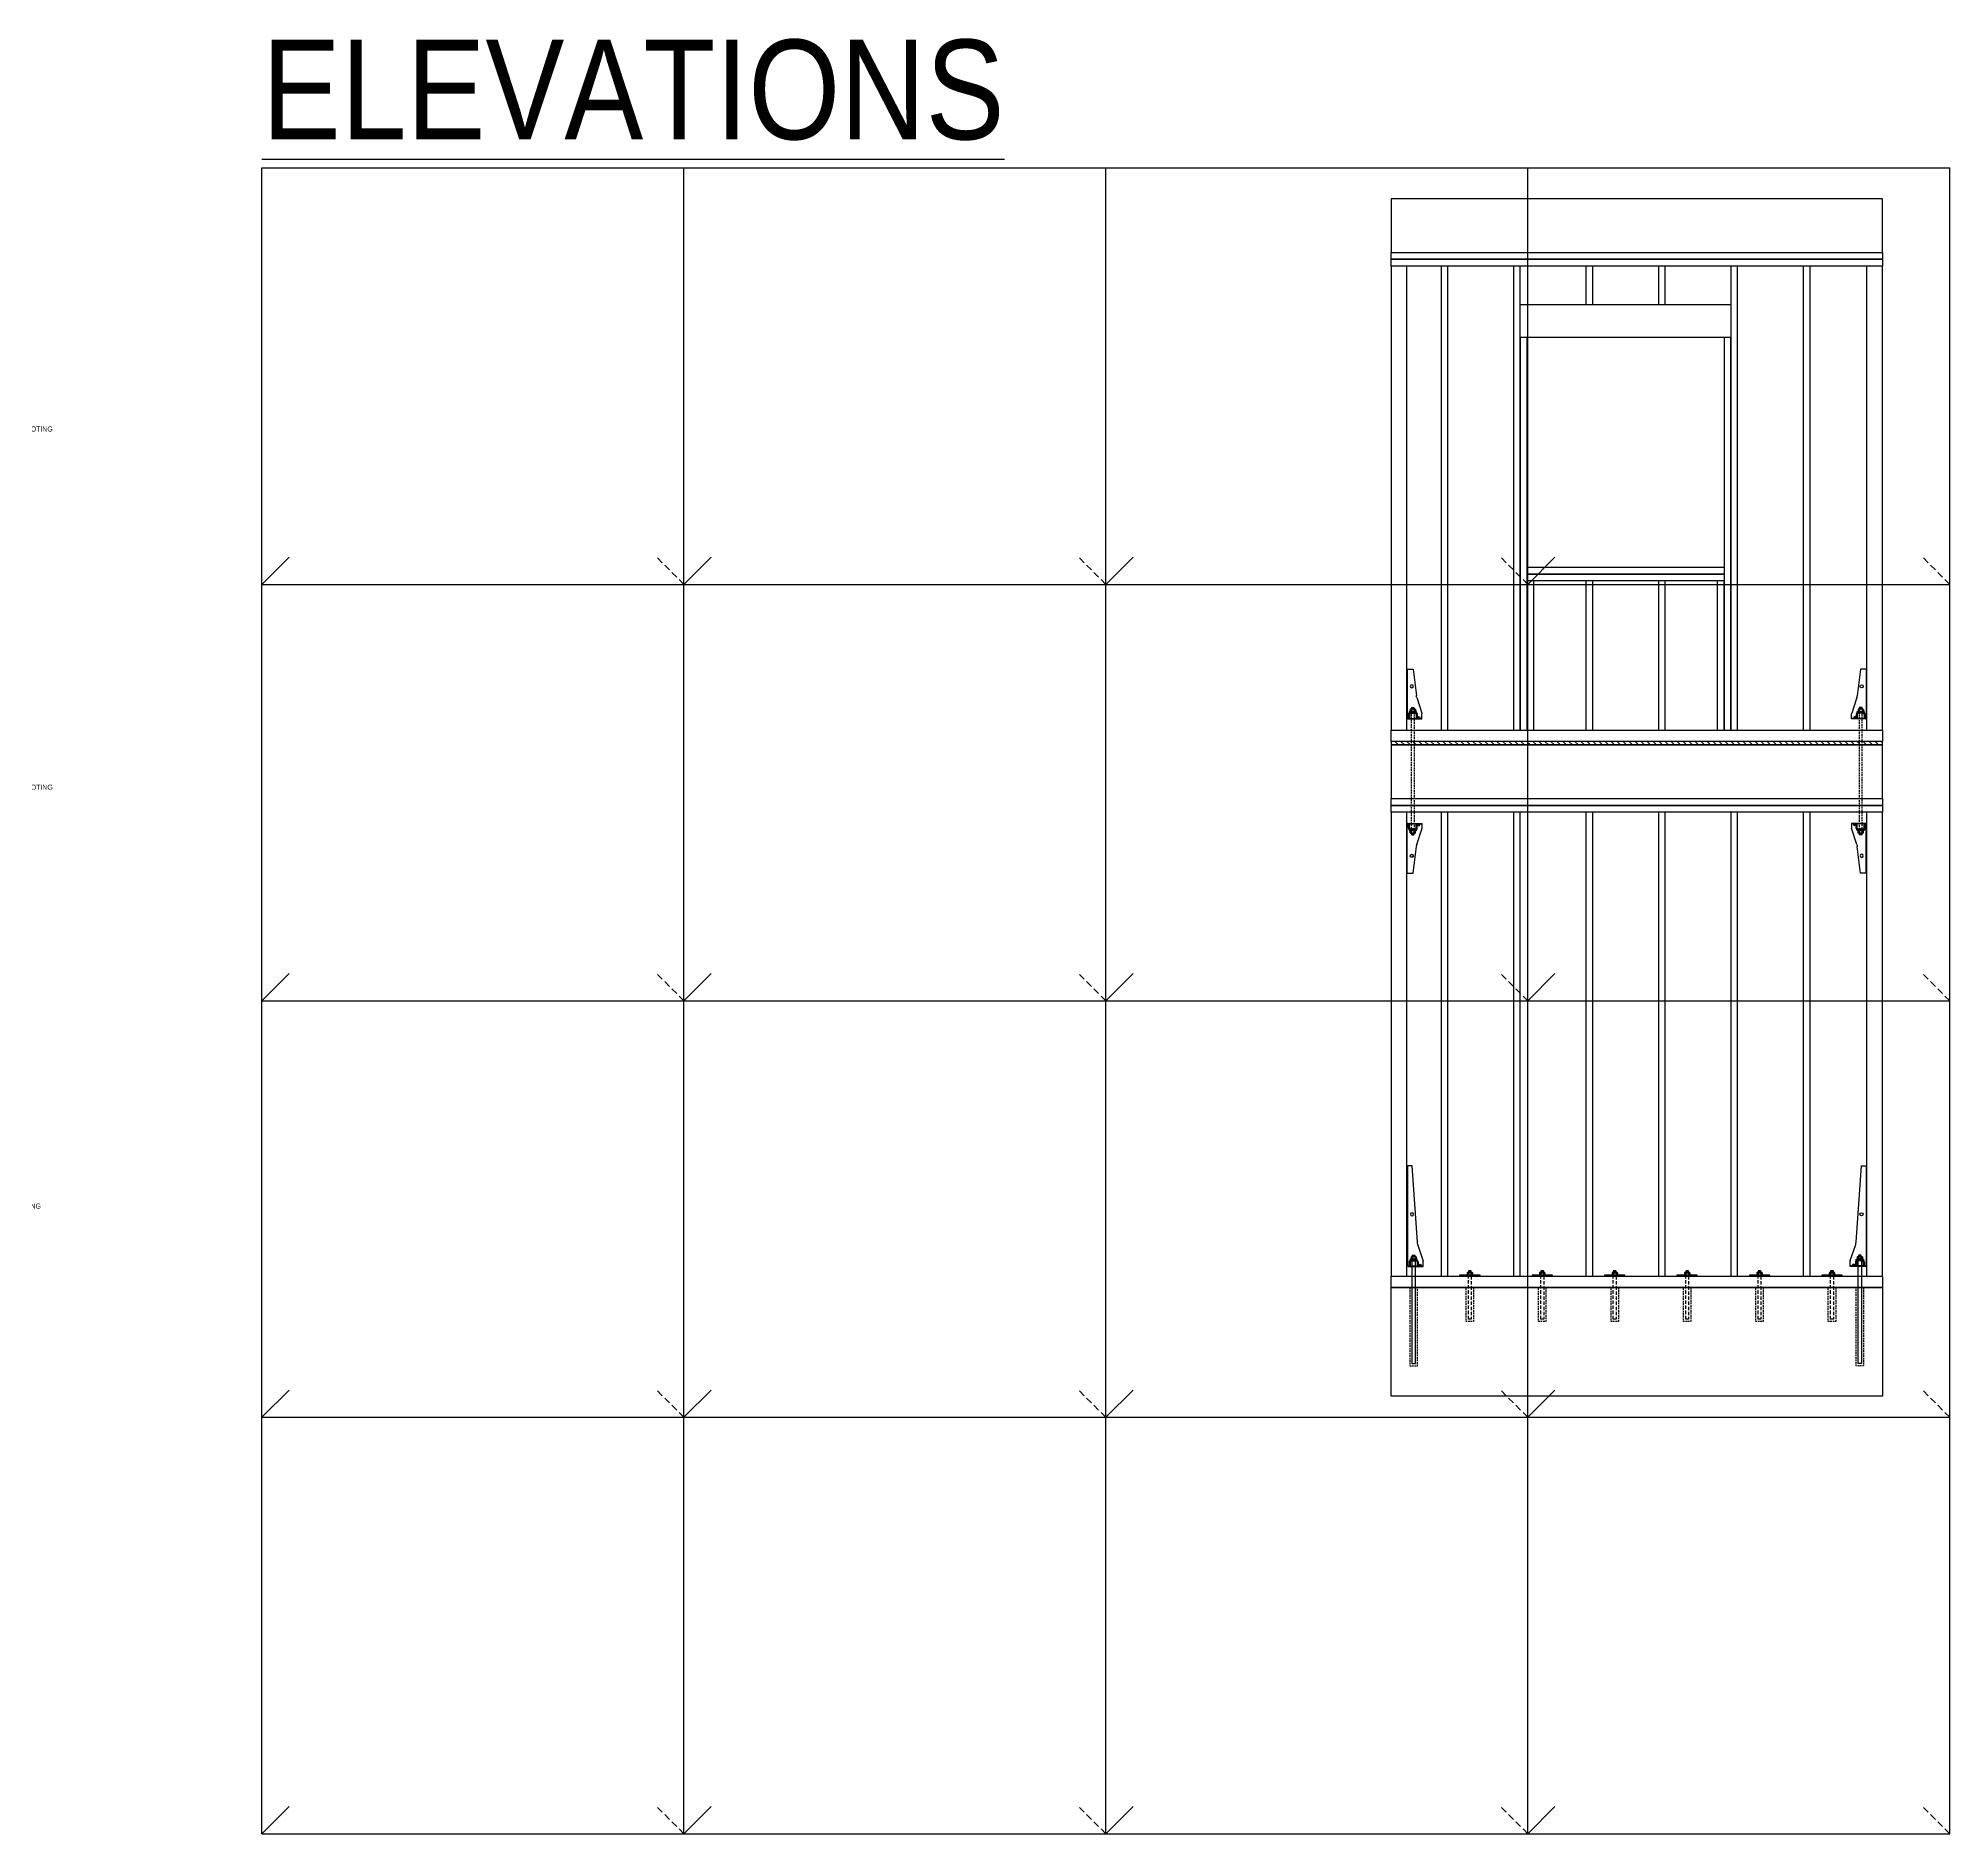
# Model space of a CAD drawing. Header units: inches. Extents: x -2661 to 42767, y -1222 to 9099.
# Drawn here: x -1997.9 to -1575.6, y 1865.5 to 2262.2 of the extents above; entities that cross this region are included whole.
import ezdxf
from ezdxf import colors
from ezdxf.entities.mleader import LeaderData, LeaderLine
from ezdxf.math import Vec2, Vec3

# ---------------------------------------------------------------- set-up
doc = ezdxf.new("R2010")
doc.units = ezdxf.units.IN
doc.header["$LTSCALE"] = 12
doc.header["$MEASUREMENT"] = 0
for name, pattern in [('HIDDEN2', [0.1875, 0.125, -0.0625]), ('HIDDEN4', [0.09375, 0.0625, -0.03125]), ('HIDDEN8', [0.04625, 0.03125, -0.015])]:
    doc.linetypes.add(name, pattern=pattern)
doc.layers.get('0').update_dxf_attribs({"linetype": 'CONTINUOUS'})
doc.layers.add('S-ANNO-GRID-NONPLOT', color=251, linetype='CONTINUOUS', plot=False)
for name, color, linetype in [('S-ANNO-NOTE', 4, 'CONTINUOUS'), ('S-ANNO-NOTE-EXIST', 251, 'CONTINUOUS'), ('S-BOLT', 2, 'CONTINUOUS'), ('S-EXISTING-CONCRETE', 2, 'CONTINUOUS'), ('S-EXISTING-WOOD', 1, 'CONTINUOUS'), ('S-SIMPSON', 2, 'CONTINUOUS')]:
    doc.layers.add(name, color=color, linetype=linetype)
doc.styles.add('Arial', font='arial.ttf', dxfattribs={"width": 0.85})

# ---------------------------------------------------------------- blocks, each defined once
blk = doc.blocks.new('Se_24x36_STARTERS_GRID')
for p, q in [((-372.84, 276), (-279.63, 276)), ((-372.84, 184), (-372.84, 276)), ((-279.63, -92), (-279.63, 276)), ((-279.63, 276), (-186.42, 276)), ((-186.42, -92), (-186.42, 276)), ((-186.42, 276), (-93.21, 276)), ((-93.21, -92), (-93.21, 276)), ((-93.21, 276), (0, 276)), ((0, 184), (0, 276)), ((-372.84, 184), (-366.84, 190)), ((-279.63, 184), (-273.63, 190)), ((-186.42, 184), (-180.42, 190)), ((-93.21, 184), (-87.21, 190)), ((-372.84, 92), (-372.84, 184)), ((-372.84, 184), (-279.63, 184)), ((-279.63, 184), (-186.42, 184)), ((-186.42, 184), (-93.21, 184)), ((-93.21, 184), (0, 184)), ((0, 92), (0, 184)), ((-372.84, 92), (-366.84, 98)), ((-279.63, 92), (-273.63, 98)), ((-186.42, 92), (-180.42, 98)), ((-93.21, 92), (-87.21, 98)), ((-372.84, 0), (-372.84, 92)), ((-372.84, 92), (-279.63, 92)), ((-279.63, 92), (-186.42, 92)), ((-186.42, 92), (-93.21, 92)), ((-93.21, 92), (0, 92)), ((0, 0), (0, 92)), ((-372.84, 0), (-366.84, 6)), ((-279.63, 0), (-273.63, 6)), ((-186.42, 0), (-180.42, 6)), ((-93.21, 0), (-87.21, 6)), ((-372.84, 0), (-279.63, 0)), ((-372.84, -92), (-372.84, 0)), ((-279.63, 0), (-186.42, 0)), ((-186.42, 0), (-93.21, 0)), ((-93.21, 0), (0, 0)), ((0, -92), (0, 0)), ((-372.84, -92), (-366.84, -86)), ((-279.63, -92), (-273.63, -86)), ((-186.42, -92), (-180.42, -86)), ((-93.21, -92), (-87.21, -86)), ((-372.84, -92), (-279.63, -92)), ((-279.63, -92), (-186.42, -92)), ((-186.42, -92), (-93.21, -92)), ((-93.21, -92), (0, -92))]:
    blk.add_line(p, q)
at = {"linetype": 'HIDDEN2'}
for p, q in [((-279.63, 184), (-285.63, 190)), ((-186.42, 184), (-192.42, 190)), ((-93.21, 184), (-99.21, 190)), ((0, 184), (-6, 190)), ((-279.63, 92), (-285.63, 98)), ((-186.42, 92), (-192.42, 98)), ((-93.21, 92), (-99.21, 98)), ((0, 92), (-6, 98)), ((-279.63, 0), (-285.63, 6)), ((-186.42, 0), (-192.42, 6)), ((-93.21, 0), (-99.21, 6)), ((0, 0), (-6, 6)), ((-279.63, -92), (-285.63, -86)), ((-186.42, -92), (-192.42, -86)), ((-93.21, -92), (-99.21, -86)), ((0, -92), (-6, -86))]:
    blk.add_line(p, q, dxfattribs=at)
blk = doc.blocks.new('_ClosedBlank')
at = {"color": 0, "linetype": 'ByBlock', "lineweight": -2}
for p, q in [((-1, 0.17), (0, 0)), ((-1, 0.17), (-1, -0.17)), ((0, 0), (-1, -0.17))]:
    blk.add_line(p, q, dxfattribs=at)
blk = doc.blocks.new('NUT-SM-THREADS-new')
for p, q in [((-0.94, 0.81), (-0.94, 0)), ((-0.94, 0), (-0.84, 0)), ((-0.84, 0), (0.84, 0)), ((-0.7, 0.94), (0.7, 0.94)), ((0.39, 1.44), (-0.5, 1.44)), ((-0.5, 1.44), (-0.39, 1.37)), ((-0.5, 1.31), (-0.39, 1.37)), ((0.5, 1.25), (-0.5, 1.31)), ((-0.5, 1.31), (-0.39, 1.25)), ((-0.5, 1.19), (-0.39, 1.25)), ((0.5, 1.12), (-0.5, 1.19)), ((-0.5, 1.19), (-0.39, 1.12)), ((-0.5, 1.06), (-0.39, 1.12)), ((0.5, 1), (-0.5, 1.06)), ((-0.5, 1.06), (-0.39, 1)), ((-0.5, 0.94), (-0.39, 1)), ((-0.47, 0.81), (-0.47, 0)), ((-0.39, 1.37), (0.39, 1.31)), ((-0.39, 1.25), (0.39, 1.19)), ((-0.39, 1.12), (0.39, 1.06)), ((-0.39, 1), (0.39, 0.94)), ((0.5, 1.37), (-0.09, 1.41)), ((0.39, 1.44), (0.39, 1.44)), ((0.39, 1.44), (0.5, 1.37)), ((0.39, 1.31), (0.5, 1.37)), ((0.39, 1.31), (0.5, 1.25)), ((0.39, 1.19), (0.5, 1.25)), ((0.39, 1.19), (0.5, 1.12)), ((0.39, 1.06), (0.5, 1.12)), ((0.39, 1.06), (0.5, 1)), ((0.39, 0.94), (0.5, 1)), ((0.47, 0.81), (0.47, 0)), ((0.84, 0), (0.94, 0)), ((0.94, 0.81), (0.94, 0))]:
    blk.add_line(p, q)
for centre, radius, start, end in [((-0.7, 0.65), 0.283, 33.89006, 146.10994), ((0, -0.01), 0.943, 60.15828, 119.84172), ((0.7, 0.65), 0.283, 33.89006, 146.10994)]:
    blk.add_arc(centre, radius, start, end)
blk = doc.blocks.new('NUT-w-WASHER-sm-new')
blk.add_lwpolyline([(-1.36, 0.17), (1.36, 0.17), (1.36, 0), (-1.36, 0)], close=True)
blk.add_blockref('NUT-SM-THREADS-new', (0, 0.17))
blk = doc.blocks.new('NUT-w-4.5in-WASHER')
at = {"layer": 'S-BOLT'}
blk.add_lwpolyline([(-2.25, 0), (2.25, 0), (2.25, 0.25), (-2.25, 0.25)], close=True, dxfattribs=at)
at = {"layer": 'S-BOLT', "xscale": 0.625, "yscale": 0.625, "zscale": 0.625}
blk.add_blockref('NUT-SM-THREADS-new', (0, 0.25), dxfattribs=at)
blk = doc.blocks.new('*U1213')
for p, q in [((-2.31, 5.39), (-1.13, 22.25)), ((-1.13, 22.25), (0, 22.25)), ((-0.13, 22.25), (-0.13, 0.27)), ((0, 22.25), (0, 0.27)), ((-3.6, 1.33), (-2.41, 4.9)), ((-3.62, 0), (-3.62, 1.17)), ((-0.27, 0.13), (-3.62, 0.13)), ((-0.27, 0), (-3.62, 0)), ((-2.47, 1.02), (-2.47, 0.13)), ((-2.24, 0.13), (-2.47, 0.13)), ((-2.24, 1.02), (-2.24, 0.13)), ((-0.99, 1.51), (-1.99, 1.51)), ((-0.99, 1.27), (-1.99, 1.27)), ((-1.96, 1.27), (-1.96, 1.51)), ((-1.02, 1.27), (-1.02, 1.51)), ((-0.74, 1.02), (-0.74, 0.13)), ((-0.5, 0.13), (-0.74, 0.13)), ((-0.5, 1.02), (-0.5, 0.13)), ((-0.13, 0.39), (-0.03, 0.39))]:
    blk.add_line(p, q)
for centre, radius in [((-1.13, 11.56), 0.344), ((-1.26, 1.74), 0.199), ((-1.26, 1.74), 0.149)]:
    blk.add_circle(centre, radius)
for centre, radius, start, end in [((-4.31, 5.53), 2, 341.6294, 356), ((-3.12, 1.17), 0.5, 161.6294, 180), ((-2.87, 0.24), 0.287, 4.3718, 175.6282), ((-2.87, 0.28), 0.287, 184.3718, 355.6282), ((-2.87, 0.24), 0.188, 6.7123, 173.2877), ((-2.87, 0.28), 0.188, 186.7123, 353.2877), ((-1.99, 1.02), 0.485, 90, 180), ((-1.99, 1.02), 0.25, 90, 180), ((-0.99, 1.02), 0.485, 0, 90), ((-0.99, 1.02), 0.25, 0, 90), ((-0.27, 0.27), 0.27, 270, 0), ((-0.27, 0.27), 0.135, 270, 0)]:
    blk.add_arc(centre, radius, start, end)
blk = doc.blocks.new('*U1210')
for p, q in [((-1.35, 10.95), (-2.08, 5.04)), ((0, 10.95), (-1.35, 10.95)), ((-0.08, 10.95), (-0.08, 0.21)), ((0, 10.95), (0, 0.21)), ((-2.16, 4.65), (-3.29, 1.22)), ((-3.31, 0), (-3.31, 1.06)), ((-0.21, 0.07), (-3.31, 0.07)), ((-0.21, 0), (-3.31, 0)), ((-2.29, 0.96), (-2.06, 0.96)), ((-2.29, 0.96), (-2.29, 0.07)), ((-2.29, 0.96), (-2.29, 0.07)), ((-2.06, 0.96), (-2.06, 0.07)), ((-1.88, 0), (-1.88, 0.07)), ((-0.81, 1.45), (-1.81, 1.45)), ((-0.81, 1.21), (-1.81, 1.21)), ((-1.78, 1.21), (-1.78, 1.45)), ((-0.84, 1.21), (-0.84, 1.45)), ((-0.75, 0), (-0.75, 0.07)), ((-0.32, 0.96), (-0.56, 0.96)), ((-0.56, 0.96), (-0.56, 0.07)), ((-0.32, 0.96), (-0.32, 0.07))]:
    blk.add_line(p, q)
blk.add_circle((-1.08, 7.13), 0.344)
for centre, radius, start, end in [((-4.06, 5.28), 2, 341.6294, 353), ((-2.81, 1.06), 0.5, 161.6294, 180), ((-2.56, 0.18), 0.287, 4.3718, 175.6282), ((-2.56, 0.22), 0.287, 184.3718, 230.2368), ((-2.56, 0.18), 0.188, 6.7123, 173.2877), ((-2.56, 0.22), 0.188, 186.7123, 353.2877), ((-2.56, 0.22), 0.287, 309.7632, 355.6282), ((-1.81, 0.96), 0.485, 90, 180), ((-1.81, 0.96), 0.25, 90, 180), ((-0.81, 0.96), 0.485, 0, 90), ((-0.81, 0.96), 0.25, 0, 90), ((-0.21, 0.21), 0.21, 270, 0), ((-0.21, 0.21), 0.135, 270, 0)]:
    blk.add_arc(centre, radius, start, end)
blk = doc.blocks.new('*U1079')
at = {"layer": 'S-BOLT'}
for points in [[(-0.11, 0.78), (-0.11, -0.78), (0, -0.78), (0, 0.78)], [(26.07, 0.78), (26.07, -0.78), (26.18, -0.78), (26.18, 0.78)]]:
    blk.add_lwpolyline(points, close=True, dxfattribs=at)
at = {"layer": 'S-BOLT', "linetype": 'HIDDEN8'}
blk.add_lwpolyline([(25.99, 0.24), (26.03, 0.31), (26.05, -0.06), (26.03, 0.31), (26.07, 0.24), (26.07, -0.32), (26.03, -0.25), (25.99, 0.24), (25.95, 0.31), (25.99, -0.32), (26.03, -0.25), (25.99, -0.32), (25.95, -0.25), (25.91, 0.24), (25.95, 0.31), (25.91, 0.24), (25.87, 0.31), (25.91, -0.32), (25.95, -0.25), (25.91, -0.32), (25.87, -0.25), (25.84, 0.24), (25.87, 0.31), (25.84, 0.24), (25.8, 0.31), (25.84, -0.32), (25.87, -0.25), (25.84, -0.32), (25.8, -0.25), (25.76, 0.24), (25.8, 0.31), (25.76, 0.24), (25.72, 0.32), (25.76, 0.24), (25.8, -0.25), (25.76, -0.32), (0, -0.32), (0, 0.32), (25.72, 0.32)], dxfattribs=at)
at = {"layer": 'S-BOLT', "yscale": 0.625, "zscale": 0.625}
for p, xscale, rotation in [((-0.11, 0), -0.625, 90), ((26.18, 0), 0.625, 270)]:
    blk.add_blockref('NUT-SM-THREADS-new', p, dxfattribs=dict(at, xscale=xscale, rotation=rotation))

msp = doc.modelspace()

# ---------------------------------------------------------------- hatches: boundary and pattern name
at = {"layer": 'S-EXISTING-WOOD'}
h = msp.add_hatch(dxfattribs=at)
h.set_pattern_fill('ANSI31', color=256, scale=7.5, angle=90, style=0)
h.set_pattern_definition([(135, (-3989.1021, 1626.8077), (-0.6629126, -0.6629126), [])])
h.paths.add_polyline_path([(-1699.02374, 2106.10366), (-1590.48205, 2106.10366), (-1590.48205, 2106.85366), (-1699.02374, 2106.85366)])

# ---------------------------------------------------------------- linework, layer by layer
at = {"layer": 'S-BOLT'}
for points in [[(-1693.25361, 1992.46106), (-1694.81611, 1992.46106), (-1694.81611, 1992.35356), (-1693.25361, 1992.35356)], [(-1596.25217, 1992.46106), (-1594.68967, 1992.46106), (-1594.68967, 1992.35356), (-1596.25217, 1992.35356)]]:
    msp.add_lwpolyline(points, close=True, dxfattribs=at)
at = {"layer": 'S-BOLT', "linetype": 'HIDDEN4'}
for points in [[(-1681.94345, 1988.72913), (-1681.31266, 1988.72913), (-1681.31266, 1979.22869), (-1681.94345, 1979.22869)], [(-1665.94345, 1988.72913), (-1665.31266, 1988.72913), (-1665.31266, 1979.22869), (-1665.94345, 1979.22869)], [(-1649.94345, 1988.72913), (-1649.31266, 1988.72913), (-1649.31266, 1979.22869), (-1649.94345, 1979.22869)], [(-1633.94345, 1988.72915), (-1633.31266, 1988.72915), (-1633.31266, 1979.2287), (-1633.94345, 1979.2287)], [(-1617.94345, 1988.72913), (-1617.31266, 1988.72913), (-1617.31266, 1979.22869), (-1617.94345, 1979.22869)], [(-1601.94345, 1988.72913), (-1601.31266, 1988.72913), (-1601.31266, 1979.22869), (-1601.94345, 1979.22869)]]:
    msp.add_lwpolyline(points, close=True, dxfattribs=at)
at = {"layer": 'S-EXISTING-CONCRETE'}
msp.add_lwpolyline([(-1699.02374, 1986.22866), (-1590.48205, 1986.22866), (-1590.48205, 1962.22866), (-1699.02374, 1962.22866)], close=True, dxfattribs=at)
at = {"layer": 'S-EXISTING-WOOD'}
for points in [[(-1699.02312, 2214.85354), (-1590.48143, 2214.85354), (-1590.48143, 2226.72854), (-1699.02312, 2226.72854)], [(-1699.02312, 2214.85354), (-1590.48143, 2214.85354), (-1590.48143, 2213.35354), (-1699.02312, 2213.35354)], [(-1699.02312, 2213.35354), (-1590.48143, 2213.35354), (-1590.48143, 2211.85354), (-1699.02312, 2211.85354)], [(-1699.02312, 2211.85354), (-1699.02319, 2109.35419), (-1695.52319, 2109.35419), (-1695.52312, 2211.85354)], [(-1687.98143, 2211.85354), (-1687.98151, 2109.35419), (-1686.48151, 2109.35419), (-1686.48143, 2211.85354)], [(-1671.98143, 2211.85354), (-1671.98151, 2109.35419), (-1670.48151, 2109.35419), (-1670.48143, 2211.85354)], [(-1655.98149, 2211.85354), (-1655.98151, 2203.3628), (-1654.48151, 2203.3628), (-1654.48149, 2211.85354)], [(-1639.98149, 2211.85355), (-1639.98151, 2203.36281), (-1638.48151, 2203.36281), (-1638.48149, 2211.85355)], [(-1623.98143, 2211.85354), (-1623.98151, 2109.35419), (-1622.48151, 2109.35419), (-1622.48143, 2211.85354)], [(-1607.98143, 2211.85354), (-1607.98151, 2109.35419), (-1606.48151, 2109.35419), (-1606.48143, 2211.85354)], [(-1593.98143, 2211.85354), (-1593.98151, 2109.3542), (-1590.48151, 2109.35419), (-1590.48143, 2211.85354)], [(-1670.48144, 2203.3628), (-1623.98144, 2203.3628), (-1623.98144, 2196.1128), (-1670.48144, 2196.1128)], [(-1670.48144, 2196.1128), (-1670.4815, 2109.35426), (-1668.9815, 2109.35426), (-1668.98144, 2196.1128)], [(-1625.48144, 2196.1128), (-1625.48151, 2109.35426), (-1623.98151, 2109.35426), (-1623.98144, 2196.1128)], [(-1668.98146, 2145.30829), (-1625.48147, 2145.30829), (-1625.48147, 2143.80829), (-1668.98146, 2143.80829)], [(-1668.98146, 2142.30829), (-1668.98153, 2109.35426), (-1667.48153, 2109.35426), (-1667.48146, 2142.30829)], [(-1668.98146, 2143.80829), (-1625.48147, 2143.80829), (-1625.48147, 2142.30829), (-1668.98146, 2142.30829)], [(-1655.98143, 2142.30829), (-1655.98151, 2109.35419), (-1654.48151, 2109.35419), (-1654.48143, 2142.30829)], [(-1639.98143, 2142.3083), (-1639.98151, 2109.3542), (-1638.48151, 2109.3542), (-1638.48143, 2142.3083)], [(-1626.98147, 2142.30829), (-1626.98153, 2109.35426), (-1625.48153, 2109.35426), (-1625.48147, 2142.30829)], [(-1590.48205, 2106.85386), (-1699.02374, 2106.85366), (-1699.02375, 2109.35441), (-1590.48205, 2109.35386)], [(-1699.02374, 2106.10366), (-1590.48205, 2106.10366), (-1590.48205, 2106.85366), (-1699.02374, 2106.85366)], [(-1699.02374, 2094.22866), (-1590.48205, 2094.22866), (-1590.48205, 2106.10366), (-1699.02374, 2106.10366)], [(-1699.02374, 2091.22866), (-1699.02381, 1988.72931), (-1695.52381, 1988.72931), (-1695.52374, 2091.22866)], [(-1699.02374, 2094.22866), (-1590.48205, 2094.22866), (-1590.48205, 2092.72866), (-1699.02374, 2092.72866)], [(-1699.02374, 2092.72866), (-1590.48205, 2092.72866), (-1590.48205, 2091.22866), (-1699.02374, 2091.22866)], [(-1687.98205, 2091.22866), (-1687.98212, 1988.72931), (-1686.48212, 1988.72931), (-1686.48205, 2091.22866)], [(-1671.98205, 2091.22866), (-1671.98212, 1988.72931), (-1670.48212, 1988.72931), (-1670.48205, 2091.22866)], [(-1655.98205, 2091.22866), (-1655.98212, 1988.72931), (-1654.48212, 1988.72931), (-1654.48205, 2091.22866)], [(-1639.98205, 2091.22867), (-1639.98212, 1988.72933), (-1638.48212, 1988.72933), (-1638.48205, 2091.22867)], [(-1623.98205, 2091.22866), (-1623.98212, 1988.72931), (-1622.48212, 1988.72931), (-1622.48205, 2091.22866)], [(-1607.98205, 2091.22866), (-1607.98212, 1988.72931), (-1606.48212, 1988.72931), (-1606.48205, 2091.22866)], [(-1593.98067, 2091.15449), (-1593.98119, 1988.72888), (-1590.48212, 1988.72931), (-1590.48205, 2091.22866)], [(-1590.48205, 1986.22886), (-1699.02374, 1986.22866), (-1699.02375, 1988.72941), (-1590.48205, 1988.72886)]]:
    msp.add_lwpolyline(points, close=True, dxfattribs=at)
at = {"layer": 'S-SIMPSON'}
for points in [[(-1693.65986, 1992.35356), (-1694.40986, 1992.35356), (-1694.40984, 1969.40721), (-1693.65984, 1969.40721)], [(-1595.84592, 1992.35356), (-1595.09592, 1992.35356), (-1595.09594, 1969.40721), (-1595.84594, 1969.40721)]]:
    msp.add_lwpolyline(points, close=True, dxfattribs=at)
at = {"layer": 'S-SIMPSON', "linetype": 'HIDDEN8', "flags": 128}
for points in [[(-1694.85024, 1986.22866), (-1694.85024, 1968.90721), (-1693.21945, 1968.90721), (-1693.21942, 1986.22867)], [(-1680.81266, 1986.22869), (-1680.81266, 1978.72869), (-1682.44345, 1978.72869), (-1682.44345, 1986.22869)], [(-1664.81266, 1986.22869), (-1664.81266, 1978.72869), (-1666.44345, 1978.72869), (-1666.44345, 1986.22869)], [(-1648.81266, 1986.22869), (-1648.81266, 1978.72869), (-1650.44345, 1978.72869), (-1650.44345, 1986.22869)], [(-1632.81266, 1986.2287), (-1632.81266, 1978.7287), (-1634.44345, 1978.7287), (-1634.44345, 1986.2287)], [(-1616.81266, 1986.22869), (-1616.81266, 1978.72869), (-1618.44345, 1978.72869), (-1618.44345, 1986.22869)], [(-1600.81266, 1986.22869), (-1600.81266, 1978.72869), (-1602.44345, 1978.72869), (-1602.44345, 1986.22869)], [(-1594.65554, 1986.22866), (-1594.65554, 1968.90721), (-1596.28633, 1968.90721), (-1596.28636, 1986.22867)]]:
    msp.add_lwpolyline(points, dxfattribs=at)

# ---------------------------------------------------------------- block references
at = {"layer": 'S-ANNO-GRID-NONPLOT'}
msp.add_blockref('Se_24x36_STARTERS_GRID', (-1575.60916, 1957.54657), dxfattribs=at)
at = {"layer": 'S-BOLT', "color": 0, "linetype": 'ByBlock', "rotation": 270}
msp.add_blockref('*U1079', (-1694.21533, 2113.31878), dxfattribs=at)
at = {"layer": 'S-BOLT', "color": 0, "linetype": 'ByBlock', "xscale": -1, "rotation": 90}
msp.add_blockref('*U1079', (-1595.28936, 2113.3188), dxfattribs=at)
at = {"layer": 'S-BOLT'}
for name, p, xscale, yscale, zscale in [('NUT-SM-THREADS-new', (-1694.03486, 1992.46106), -0.6250000000000001, 0.6250000000000001, 0.6250000000000001), ('NUT-SM-THREADS-new', (-1595.47092, 1992.46106), 0.6250000000000001, 0.6250000000000001, 0.6250000000000001), ('NUT-w-WASHER-sm-new', (-1681.62805, 1988.72913), 0.625, 0.625, 0.625), ('NUT-w-WASHER-sm-new', (-1665.62805, 1988.72913), 0.625, 0.625, 0.625), ('NUT-w-WASHER-sm-new', (-1649.62805, 1988.72913), 0.625, 0.625, 0.625), ('NUT-w-WASHER-sm-new', (-1633.62805, 1988.72915), 0.625, 0.625, 0.625), ('NUT-w-WASHER-sm-new', (-1617.62805, 1988.72913), 0.625, 0.625, 0.625), ('NUT-w-WASHER-sm-new', (-1601.62805, 1988.72913), 0.625, 0.625, 0.625)]:
    msp.add_blockref(name, p, dxfattribs=dict(at, xscale=xscale, yscale=yscale, zscale=zscale))
at = {"layer": 'S-SIMPSON', "xscale": -1}
for name, p in [('*U1210', (-1695.52319, 2111.86879)), ('*U1213', (-1695.52393, 1990.84357))]:
    msp.add_blockref(name, p, dxfattribs=at)
at = {"layer": 'S-SIMPSON'}
for name, p in [('*U1210', (-1593.9815, 2111.86881)), ('*U1213', (-1593.97939, 1990.84357)), ('NUT-w-4.5in-WASHER', (-1681.62805, 1988.72913)), ('NUT-w-4.5in-WASHER', (-1665.62805, 1988.72913)), ('NUT-w-4.5in-WASHER', (-1649.62805, 1988.72913)), ('NUT-w-4.5in-WASHER', (-1633.62805, 1988.72915)), ('NUT-w-4.5in-WASHER', (-1617.62805, 1988.72913)), ('NUT-w-4.5in-WASHER', (-1601.62805, 1988.72913))]:
    msp.add_blockref(name, p, dxfattribs=at)
at = {"layer": 'S-SIMPSON', "rotation": 180}
msp.add_blockref('*U1210', (-1695.52319, 2088.69854), dxfattribs=at)
at = {"layer": 'S-SIMPSON', "xscale": -1, "rotation": 180}
msp.add_blockref('*U1210', (-1593.9815, 2088.69856), dxfattribs=at)

# ---------------------------------------------------------------- texts
at = {"layer": 'S-ANNO-NOTE', "color": 2, "insert": (-1948.44556, 2239.54657), "char_height": 22, "width": 385.2088404, "attachment_point": 7, "style": 'Arial'}
msp.add_mtext('{\\LELEVATIONS}', dxfattribs=at)

# ---------------------------------------------------------------- leaders
at = {"layer": 'S-ANNO-NOTE'}
ml = msp.add_multileader_mtext('Standard', dxfattribs=at)
ml.set_content('\\A1;#4 EPOXY DOWELS @12"O.C. w/ 5" MIN. "SET-3G" EPOXY EMBEDMENT', color=4, style='Arial')
ml.set_leader_properties(color=2)
ml.build(insert=Vec2(0, 0))
ml.multileader.update_dxf_attribs({"dogleg_length": 0.36, "arrow_head_size": 1.3125, "scale": 12})
ctx = ml.context
ctx.base_point, ctx.scale, ctx.char_height, ctx.arrow_head_size, ctx.landing_gap_size, ctx.plane_origin = Vec3(-2127.83515, 2005.68551), 12, 1.125, 1.3125, 1.08, Vec3(-2164.16629, 2306.7241)
notes = []
notes.append((ctx, [(0, (1, 1, 0), (-2129.33515, 2005.68551), (1, 0), 1.5, [(0, [(-2135.8677, 1997.58163)], 0, [])])]))
ctx.mtext.insert, ctx.mtext.width, ctx.mtext.flow_direction = Vec3(-2126.75515, 2006.24801), 17.75, 5
at = {"layer": 'S-ANNO-NOTE-EXIST'}
ml = msp.add_multileader_mtext('Standard', dxfattribs=at)
ml.set_content('{\\C256;(E) CONCRETE SPREAD FOOTING}', color=4, style='Arial')
ml.set_leader_properties(color=256)
ml.set_arrow_properties(name='CLOSEDBLANK')
ml.build(insert=Vec2(0, 0))
ml.multileader.update_dxf_attribs({"dogleg_length": 0.36, "arrow_head_size": 1.3125, "scale": 12})
ctx = ml.context
ctx.base_point, ctx.scale, ctx.char_height, ctx.arrow_head_size, ctx.landing_gap_size, ctx.plane_origin = Vec3(-2020.89823, 2175.85625), 12, 1.125, 1.3125, 1.08, Vec3(-2071.05984, 2484.19085)
notes.append((ctx, [(0, (1, 1, 0), (-2022.39823, 2175.85625), (1, 0), 1.5, [(0, [(-2034.37202, 2181.40705)], 0, [])])]))
ctx.mtext.insert, ctx.mtext.rotation, ctx.mtext.width, ctx.mtext.flow_direction = Vec3(-2019.81823, 2176.42835), 6.283185307, 16.4929411, 5
ml = msp.add_multileader_mtext('Standard', dxfattribs=at)
ml.set_content('{\\C256;(E) CONCRETE SPREAD FOOTING}', color=4, style='Arial')
ml.set_leader_properties(color=256)
ml.set_arrow_properties(name='CLOSEDBLANK')
ml.build(insert=Vec2(0, 0))
ml.multileader.update_dxf_attribs({"dogleg_length": 0.36, "arrow_head_size": 1.3125, "scale": 12})
ctx = ml.context
ctx.base_point, ctx.scale, ctx.char_height, ctx.arrow_head_size, ctx.landing_gap_size, ctx.plane_origin = Vec3(-2020.89823, 2096.73181), 12, 1.125, 1.3125, 1.08, Vec3(-2069.18084, 2405.0664)
notes.append((ctx, [(0, (1, 1, 0), (-2022.39823, 2096.73181), (1, 0), 1.5, [(0, [(-2032.49301, 2102.2826)], 0, [])])]))
ctx.mtext.insert, ctx.mtext.rotation, ctx.mtext.width, ctx.mtext.flow_direction = Vec3(-2019.81823, 2097.3039), 6.283185307, 16.4929411, 5
ml = msp.add_multileader_mtext('Standard', dxfattribs=at)
ml.set_content('\\A1;{\\C256;(E) CONCRETE STEM WALL}', color=4, style='Arial')
ml.set_leader_properties(color=256)
ml.set_arrow_properties(name='CLOSEDBLANK')
ml.build(insert=Vec2(0, 0))
ml.multileader.update_dxf_attribs({"dogleg_length": 0.36, "arrow_head_size": 1.3125, "scale": 12})
ctx = ml.context
ctx.base_point, ctx.scale, ctx.char_height, ctx.arrow_head_size, ctx.landing_gap_size, ctx.plane_origin = Vec3(-2128.09011, 2089.00629), 12, 1.125, 1.3125, 1.08, Vec3(-2173.2969, 1790.67147)
notes.append((ctx, [(0, (1, 1, 0), (-2129.59011, 2089.00629), (1, 0), 1.5, [(0, [(-2137.1998, 2084.04103)], 0, [])])]))
ctx.mtext.insert, ctx.mtext.width, ctx.mtext.flow_direction = Vec3(-2127.01011, 2089.73417), 17.7025273, 5
ml = msp.add_multileader_mtext('Standard', dxfattribs=at)
ml.set_content('{\\C256;(E) CONCRETE SPREAD FOOTING}', color=4, style='Arial')
ml.set_leader_properties(color=256)
ml.set_arrow_properties(name='CLOSEDBLANK')
ml.build(insert=Vec2(0, 0))
ml.multileader.update_dxf_attribs({"dogleg_length": 0.36, "arrow_head_size": 1.3125, "scale": 12})
ctx = ml.context
ctx.base_point, ctx.scale, ctx.char_height, ctx.arrow_head_size, ctx.landing_gap_size, ctx.plane_origin = Vec3(-2023.48266, 2004.19602), 12, 1.125, 1.3125, 1.08, Vec3(-1990.85276, 2301.98942)
notes.append((ctx, [(1, (1, 1, 0), (-2024.98266, 2004.19602), (1, 0), 1.5, [(0, [(-2034.14114, 2009.72712)], 0, [])])]))
ctx.mtext.insert, ctx.mtext.width, ctx.mtext.flow_direction = Vec3(-2022.40266, 2004.76812), 15.4527959, 5
for ctx, leaders in notes:
    for number, flags, end, landing, length, lines in leaders:
        leader = LeaderData()
        leader.index, (leader.has_last_leader_line, leader.has_dogleg_vector, leader.attachment_direction) = number, flags
        leader.last_leader_point, leader.dogleg_vector, leader.dogleg_length = Vec3(end), Vec3(landing), length
        for number, points, colour, breaks in lines:
            line = LeaderLine()
            line.index, line.vertices, line.color, line.breaks = number, Vec3.list(points), colors.encode_raw_color(colour), breaks
            leader.lines.append(line)
        ctx.leaders.append(leader)

doc.saveas('drawing.dxf')
